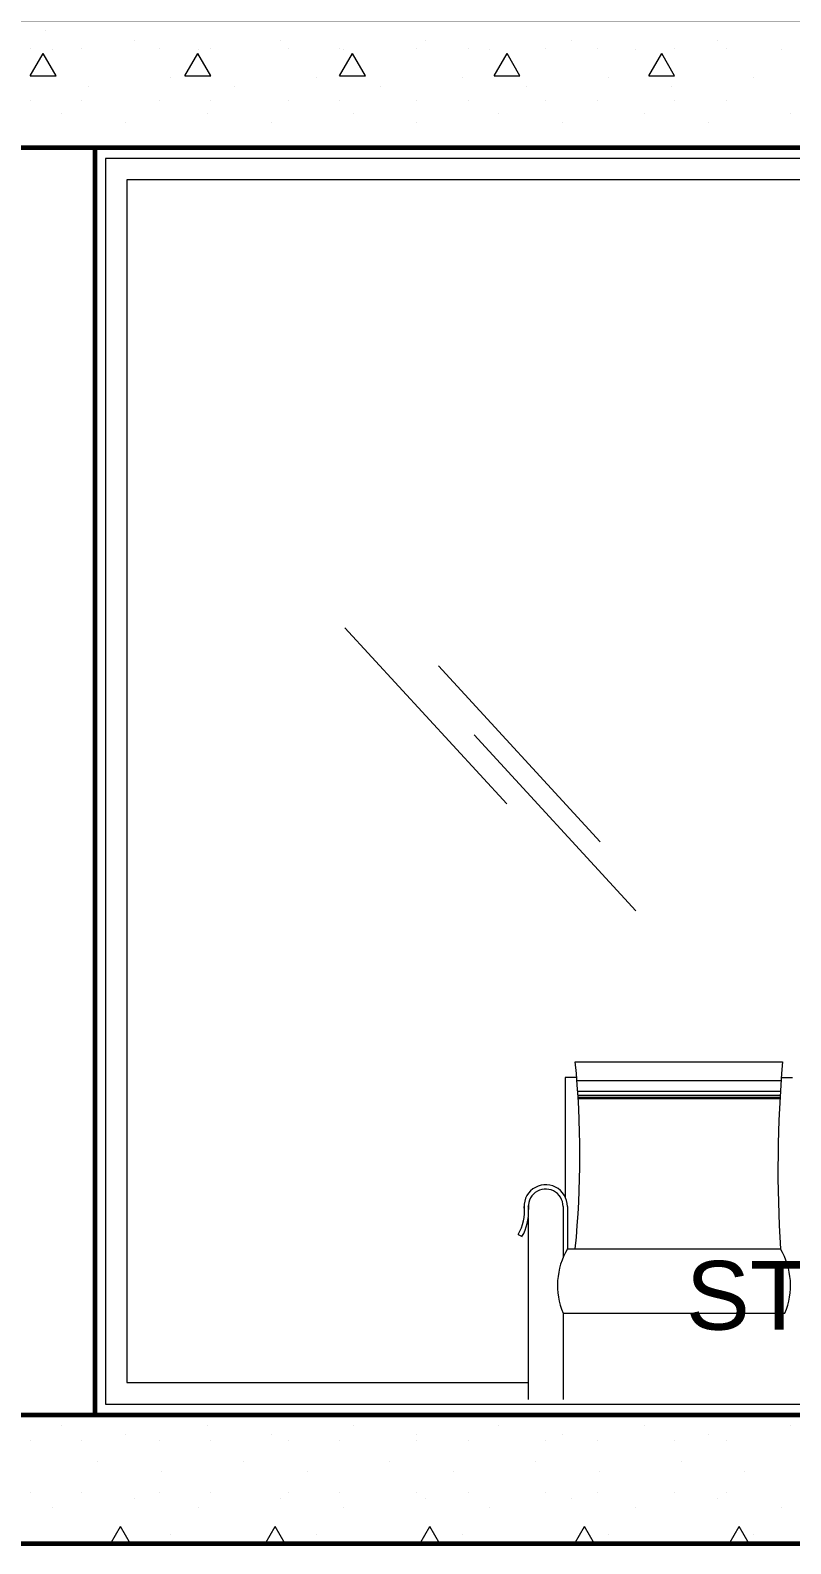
# Model space of a CAD drawing. Header units: metres. Extents: x -50 to 76, y -61 to 14.
# Drawn here: x 35.084 to 36.854, y -39.096 to -35.573 of the extents above; entities that cross this region are included whole.
import ezdxf

# ---------------------------------------------------------------- set-up
doc = ezdxf.new("R2010")
doc.units = ezdxf.units.M
doc.header["$MEASUREMENT"] = 0
for name, color, linetype, lineweight in [('1 ACHURADO PLACAS', 45, 'Continuous', 15), ('1 CALCAS', 255, 'Continuous', 60), ('1 MUEBLES', 46, 'Continuous', 18), ('1 TEXTOS', 4, 'Continuous', 20), ('1 VENTTANAS', 2, 'Continuous', 18), ('COTA10', 153, 'Continuous', 13)]:
    doc.layers.add(name, color=color, linetype=linetype, lineweight=lineweight)
doc.layers.add('Nuevo_1 PLACA 1ER PISO_Pluma_Nº__169', color=7, linetype='Continuous', lineweight=13, true_color=0x68b353)
doc.styles.add('Estilo_Generado_1', font='arial.ttf')

# ---------------------------------------------------------------- blocks, each defined once
blk = doc.blocks.new('EWRT')
at = {"layer": '1 MUEBLES'}
for p, q in [((36.3525, -37.9746), (36.835, -37.9746)), ((36.3293, -38.011), (36.3293, -38.2894)), ((36.3558, -38.011), (36.3293, -38.011)), ((36.3563, -38.0176), (36.8312, -38.0176)), ((36.8318, -38.011), (36.8583, -38.011)), ((36.3581, -38.0425), (36.8294, -38.0425)), ((36.3587, -38.0519), (36.8288, -38.0519)), ((36.359, -38.0566), (36.8286, -38.0566)), ((36.3592, -38.0597), (36.8284, -38.0597)), ((36.3242, -38.3111), (36.3242, -38.4297)), ((36.3342, -38.3111), (36.3342, -38.4098)), ((36.2431, -38.3378), (36.2431, -38.7606)), ((36.2198, -38.3762), (36.2285, -38.3813)), ((36.3342, -38.4098), (36.8304, -38.4098)), ((36.3242, -38.5598), (36.8404, -38.5598)), ((36.3242, -38.5598), (36.3242, -38.7606))]:
    blk.add_line(p, q, dxfattribs=at)
for centre, radius, start, end in [((34.1102, -38.1922), 2.2529, 354.457, 5.543), ((39.714, -38.223), 2.8897, 175.0681, 183.7062), ((36.2837, -38.3111), 0.0505, 0, 189.4611), ((36.2837, -38.3111), 0.0405, 0, 190.2624), ((36.1301, -38.3239), 0.1039, 329.7266, 7.0269), ((36.1301, -38.3239), 0.1139, 329.7266, 2.7672), ((36.1301, -38.3239), 0.1139, 2.7672, 7.0269), ((36.4786, -38.4947), 0.1675, 149.5284, 202.8435), ((36.686, -38.4947), 0.1675, 337.1565, 30.4716)]:
    blk.add_arc(centre, radius, start, end, dxfattribs=at)

msp = doc.modelspace()

# ---------------------------------------------------------------- linework, layer by layer
at = {"layer": '1 ACHURADO PLACAS'}
for p, q in [((35.0838, -35.6163), (35.0838, -35.6163)), ((35.1351, -35.618), (35.1351, -35.618)), ((35.2038, -35.6163), (35.2038, -35.6163)), ((35.326, -35.5968), (35.326, -35.5968)), ((35.3838, -35.6163), (35.3838, -35.6163)), ((35.4745, -35.618), (35.4745, -35.618)), ((35.5038, -35.6163), (35.5038, -35.6163)), ((35.6654, -35.5968), (35.6654, -35.5968)), ((35.6838, -35.6163), (35.6838, -35.6163)), ((35.8038, -35.6163), (35.8038, -35.6163)), ((35.8139, -35.618), (35.8139, -35.618)), ((35.9838, -35.6163), (35.9838, -35.6163)), ((36.0048, -35.5968), (36.0048, -35.5968)), ((36.1038, -35.6163), (36.1038, -35.6163)), ((36.1533, -35.618), (36.1533, -35.618)), ((36.2838, -35.6163), (36.2838, -35.6163)), ((36.3442, -35.5968), (36.3442, -35.5968)), ((36.4038, -35.6163), (36.4038, -35.6163)), ((36.4927, -35.618), (36.4927, -35.618)), ((36.5838, -35.6163), (36.5838, -35.6163)), ((36.6837, -35.5968), (36.6837, -35.5968)), ((36.7038, -35.6163), (36.7038, -35.6163)), ((36.8321, -35.618), (36.8321, -35.618)), ((35.0838, -35.6786), (35.1138, -35.6267)), ((35.1438, -35.6786), (35.1138, -35.6267)), ((35.4438, -35.6786), (35.4738, -35.6267)), ((35.5038, -35.6786), (35.4738, -35.6267)), ((35.8038, -35.6786), (35.8338, -35.6267)), ((35.8638, -35.6786), (35.8338, -35.6267)), ((36.1638, -35.6786), (36.1938, -35.6267)), ((36.2238, -35.6786), (36.1938, -35.6267)), ((36.5238, -35.6786), (36.5538, -35.6267)), ((36.5838, -35.6786), (36.5538, -35.6267)), ((35.0838, -35.6786), (35.1438, -35.6786)), ((35.4109, -35.6816), (35.4109, -35.6816)), ((35.4438, -35.6786), (35.5038, -35.6786)), ((35.7503, -35.6816), (35.7503, -35.6816)), ((35.8038, -35.6786), (35.8638, -35.6786)), ((36.0897, -35.6816), (36.0897, -35.6816)), ((36.1638, -35.6786), (36.2238, -35.6786)), ((36.4291, -35.6816), (36.4291, -35.6816)), ((36.5238, -35.6786), (36.5838, -35.6786)), ((36.7685, -35.6816), (36.7685, -35.6816)), ((35.2199, -35.7028), (35.2199, -35.7028)), ((35.5594, -35.7028), (35.5594, -35.7028)), ((35.8988, -35.7028), (35.8988, -35.7028)), ((36.2382, -35.7028), (36.2382, -35.7028)), ((36.5776, -35.7028), (36.5776, -35.7028)), ((35.0838, -35.7363), (35.0838, -35.7363)), ((35.2038, -35.7363), (35.2038, -35.7363)), ((35.3838, -35.7363), (35.3838, -35.7363)), ((35.5038, -35.7363), (35.5038, -35.7363)), ((35.6838, -35.7363), (35.6838, -35.7363)), ((35.8038, -35.7363), (35.8038, -35.7363)), ((35.9838, -35.7363), (35.9838, -35.7363)), ((36.1038, -35.7363), (36.1038, -35.7363)), ((36.2838, -35.7363), (36.2838, -35.7363)), ((36.4038, -35.7363), (36.4038, -35.7363)), ((36.5838, -35.7363), (36.5838, -35.7363)), ((36.7038, -35.7363), (36.7038, -35.7363)), ((35.1563, -35.7665), (35.1563, -35.7665)), ((35.3048, -35.7877), (35.3048, -35.7877)), ((35.4957, -35.7665), (35.4957, -35.7665)), ((35.6442, -35.7877), (35.6442, -35.7877)), ((35.8351, -35.7665), (35.8351, -35.7665)), ((35.9836, -35.7877), (35.9836, -35.7877)), ((36.1745, -35.7665), (36.1745, -35.7665)), ((36.323, -35.7877), (36.323, -35.7877)), ((36.5139, -35.7665), (36.5139, -35.7665)), ((36.6624, -35.7877), (36.6624, -35.7877)), ((36.8534, -35.7665), (36.8534, -35.7665)), ((35.1563, -38.8212), (35.1563, -38.8212)), ((35.4957, -38.8212), (35.4957, -38.8212)), ((35.8351, -38.8212), (35.8351, -38.8212)), ((36.1745, -38.8212), (36.1745, -38.8212)), ((36.5139, -38.8212), (36.5139, -38.8212)), ((36.8534, -38.8212), (36.8534, -38.8212)), ((35.0838, -38.8563), (35.0838, -38.8563)), ((35.2038, -38.8563), (35.2038, -38.8563)), ((35.3048, -38.8424), (35.3048, -38.8424)), ((35.3838, -38.8563), (35.3838, -38.8563)), ((35.5038, -38.8563), (35.5038, -38.8563)), ((35.6442, -38.8424), (35.6442, -38.8424)), ((35.6838, -38.8563), (35.6838, -38.8563)), ((35.8038, -38.8563), (35.8038, -38.8563)), ((35.9836, -38.8424), (35.9836, -38.8424)), ((35.9838, -38.8563), (35.9838, -38.8563)), ((36.1038, -38.8563), (36.1038, -38.8563)), ((36.2838, -38.8563), (36.2838, -38.8563)), ((36.323, -38.8424), (36.323, -38.8424)), ((36.4038, -38.8563), (36.4038, -38.8563)), ((36.5838, -38.8563), (36.5838, -38.8563)), ((36.6624, -38.8424), (36.6624, -38.8424)), ((36.7038, -38.8563), (36.7038, -38.8563)), ((35.2412, -38.906), (35.2412, -38.906)), ((35.3896, -38.9272), (35.3896, -38.9272)), ((35.5806, -38.906), (35.5806, -38.906)), ((35.7291, -38.9272), (35.7291, -38.9272)), ((35.92, -38.906), (35.92, -38.906)), ((36.0685, -38.9272), (36.0685, -38.9272)), ((36.2594, -38.906), (36.2594, -38.906)), ((36.4079, -38.9272), (36.4079, -38.9272)), ((36.5988, -38.906), (36.5988, -38.906)), ((36.7473, -38.9272), (36.7473, -38.9272)), ((35.0838, -38.9763), (35.0838, -38.9763)), ((35.2038, -38.9763), (35.2038, -38.9763)), ((35.326, -38.9909), (35.326, -38.9909)), ((35.3838, -38.9763), (35.3838, -38.9763)), ((35.5038, -38.9763), (35.5038, -38.9763)), ((35.6654, -38.9909), (35.6654, -38.9909)), ((35.6838, -38.9763), (35.6838, -38.9763)), ((35.8038, -38.9763), (35.8038, -38.9763)), ((35.9838, -38.9763), (35.9838, -38.9763)), ((36.0048, -38.9909), (36.0048, -38.9909)), ((36.1038, -38.9763), (36.1038, -38.9763)), ((36.2838, -38.9763), (36.2838, -38.9763)), ((36.3442, -38.9909), (36.3442, -38.9909)), ((36.4038, -38.9763), (36.4038, -38.9763)), ((36.5838, -38.9763), (36.5838, -38.9763)), ((36.6837, -38.9909), (36.6837, -38.9909)), ((36.7038, -38.9763), (36.7038, -38.9763)), ((35.1351, -39.0121), (35.1351, -39.0121)), ((35.4745, -39.0121), (35.4745, -39.0121)), ((35.8139, -39.0121), (35.8139, -39.0121)), ((36.1533, -39.0121), (36.1533, -39.0121)), ((36.4927, -39.0121), (36.4927, -39.0121)), ((36.8321, -39.0121), (36.8321, -39.0121)), ((35.2706, -39.0963), (35.2938, -39.0561)), ((35.317, -39.0963), (35.2938, -39.0561)), ((35.4109, -39.0757), (35.4109, -39.0757)), ((35.6306, -39.0963), (35.6538, -39.0561)), ((35.677, -39.0963), (35.6538, -39.0561)), ((35.7503, -39.0757), (35.7503, -39.0757)), ((35.9906, -39.0963), (36.0138, -39.0561)), ((36.037, -39.0963), (36.0138, -39.0561)), ((36.0897, -39.0757), (36.0897, -39.0757)), ((36.3506, -39.0963), (36.3738, -39.0561)), ((36.397, -39.0963), (36.3738, -39.0561)), ((36.4291, -39.0757), (36.4291, -39.0757)), ((36.7106, -39.0963), (36.7338, -39.0561)), ((36.757, -39.0963), (36.7338, -39.0561)), ((36.7685, -39.0757), (36.7685, -39.0757))]:
    msp.add_line(p, q, dxfattribs=at)
at = {"layer": '1 CALCAS'}
msp.add_line((35.2338, -35.8463), (35.2338, -38.7963), dxfattribs=at)
for points in [[(34.9338, -35.5463), (40.4338, -35.5463), (40.4338, -35.8463), (34.9338, -35.8463)], [(20.6338, -38.7963), (39.1338, -38.7963), (39.1338, -39.0963), (20.6338, -39.0963)]]:
    msp.add_lwpolyline(points, close=True, dxfattribs=at)
at = {"layer": '1 VENTTANAS'}
for points in [[(37.9024, -38.7713), (38.7588, -38.7713), (38.7588, -35.8713), (35.2588, -35.8713), (35.2588, -38.7713), (37.8417, -38.7713)], [(38.7088, -38.0017), (38.7088, -35.9213), (35.3088, -35.9213), (35.3088, -38.7213), (36.2431, -38.7213)]]:
    msp.add_lwpolyline(points, dxfattribs=at)
at = {"layer": 'COTA10'}
for p, q in [((36.1928, -37.3736), (35.8161, -36.9642)), ((36.4106, -37.4622), (36.034, -37.0527)), ((36.4937, -37.6226), (36.117, -37.2132))]:
    msp.add_line(p, q, dxfattribs=at)
at = {"layer": 'Nuevo_1 PLACA 1ER PISO_Pluma_Nº__169', "color": 85, "linetype": 'Continuous', "lineweight": 13, "true_color": 0x68b353}
msp.add_line((35.1198, -35.5742), (35.1198, -35.5742), dxfattribs=at)

# ---------------------------------------------------------------- block references
at = {"layer": '1 MUEBLES'}
msp.add_blockref('EWRT', (0, 0), dxfattribs=at)

# ---------------------------------------------------------------- texts
at = {"layer": '1 TEXTOS', "insert": (36.6098, -38.438), "char_height": 0.16, "attachment_point": 1, "style": 'Estilo_Generado_1'}
msp.add_mtext('\\A1;STAR T.V.', dxfattribs=at)

doc.saveas('drawing.dxf')
